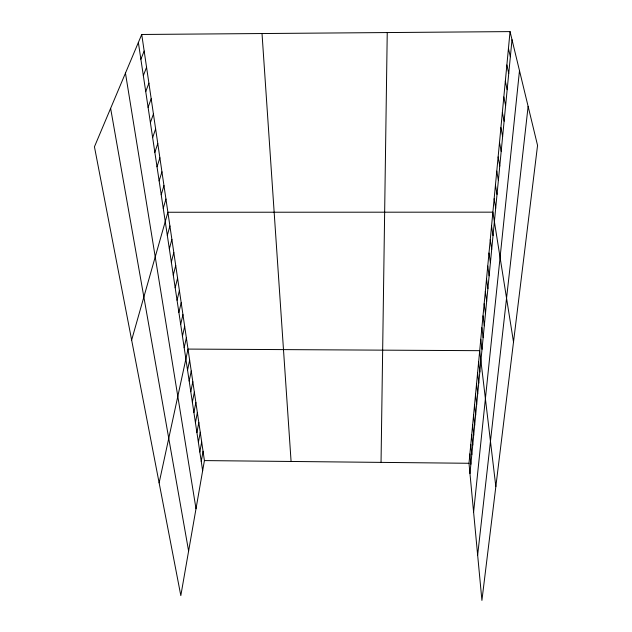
<?xml version="1.0" encoding="UTF-8"?>
<svg xmlns="http://www.w3.org/2000/svg" width="632" height="632" viewBox="0 0 632 632"><rect width="100%" height="100%" fill="white"/><g stroke="black" fill="none" stroke-linecap="round" stroke-linejoin="round"><path stroke-width="0.95" d="M381.041 462.387L387.242 32.556M510.048 31.6L537.556 145.415L481.916 600.4L468.999 463.28L510.048 31.6L141.734 34.476L94.445 146.774L180.823 595.613L204.42 460.586L141.734 34.476M469.971 473.573L512.007 39.705M473.605 512.133L519.488 70.681M477.65 555.117L528.123 106.389M201.252 461.447L203.062 451.311M199.838 451.998L201.671 441.879M198.393 442.392L200.257 432.28M196.923 432.612L198.819 422.516M195.43 422.65L197.358 412.578M193.913 412.522L195.873 402.466M192.365 402.205L194.356 392.164M190.785 391.698L192.815 381.688M189.181 381.001L191.243 371.016M187.546 370.107L189.647 360.153M159.13 482.872L188.02 349.085L479.704 350.681L495.836 486.624M184.181 347.695L186.361 337.812M182.451 336.169L184.67 326.317M180.681 324.421L182.948 314.61M178.888 312.437L181.194 302.681M177.055 300.224L179.401 290.515M175.183 287.773L177.576 278.112M173.271 275.062L175.72 265.464M171.327 262.098L173.816 252.563M169.344 248.874L171.88 239.394M167.314 235.365L169.905 225.964M131.646 340.071L167.891 212.257L492.881 212.162L513.516 342.023M163.246 208.291L165.947 199.041M161.215 194.743L163.965 185.571M159.138 180.91L161.942 171.825M157.02 166.793L159.88 157.803M154.856 152.383L157.771 143.496M152.644 137.673L155.622 128.889M150.392 122.655L153.434 113.973M148.085 107.306L151.19 98.75M145.731 91.632L148.899 83.195M143.33 75.611L146.561 67.308M140.873 59.234L144.175 51.066M204.42 460.586L468.999 463.28M508.436 48.482L510.356 56.738M506.872 64.993L508.736 73.391M505.331 81.149L507.164 89.681M503.83 96.957L505.616 105.623M502.361 112.425L504.107 121.21M500.923 127.569L502.63 136.472M499.509 142.405L501.184 151.411M498.127 156.926L499.762 166.034M110.624 108.349L188.613 551.072M496.776 171.161L498.379 180.365M495.449 185.105L497.021 194.395M494.153 198.764L495.686 208.141M125.46 73.115L196.007 508.744M491.554 226.058L493.023 235.594M490.258 239.67L491.704 249.277M138.361 42.494L202.651 470.737M488.994 253.005L490.4 262.683M487.754 266.072L489.129 275.813M486.537 278.886L487.88 288.674M485.337 291.439L486.664 301.29M484.167 303.747L485.463 313.646M483.022 315.826L484.294 325.772M481.892 327.668L483.14 337.654M480.794 339.281L482.011 349.314M478.645 361.875L479.814 371.972M477.602 372.856L478.748 382.984M476.575 383.632L477.697 393.791M475.564 394.218L476.67 404.401M474.577 404.614L475.659 414.821M473.605 414.829L474.672 425.052M472.657 424.862L473.7 435.1M471.717 434.721L472.744 444.975M470.801 444.407L471.804 454.669M469.892 453.926L470.88 464.204M262.019 33.536L291.083 461.471"/></g></svg>
